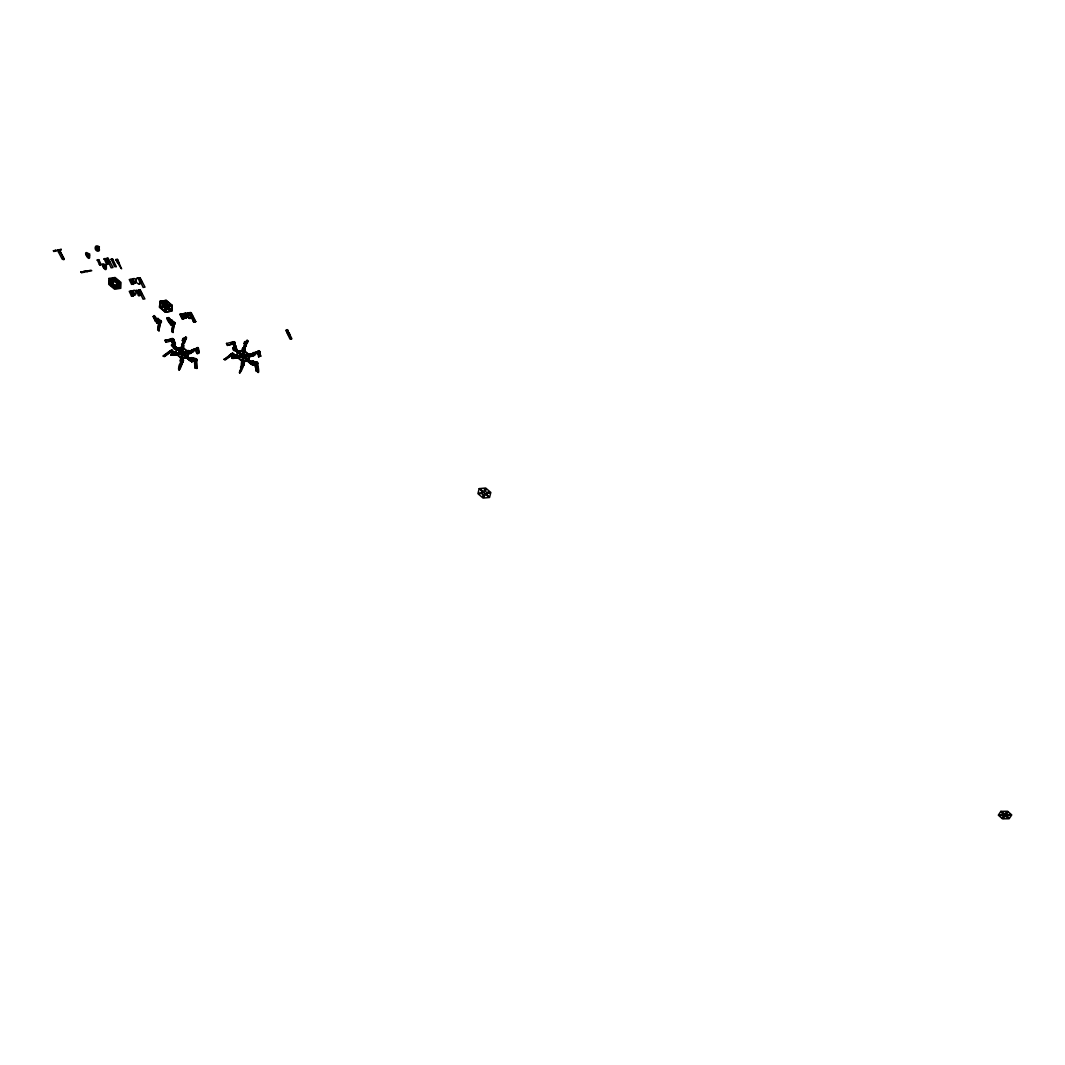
<?xml version="1.0" encoding="UTF-8"?>
<svg xmlns="http://www.w3.org/2000/svg" width="1065" height="1065" viewBox="0 0 1065 1065"><rect width="100%" height="100%" fill="white"/><g stroke="black" fill="none" stroke-linecap="round" stroke-linejoin="round"><path stroke-width="1.5" d="M59.454 250.022L60.838 249.53M182.714 357.374C181.263 355.963 179.586 356.815 182.474 357.441C184.991 367.358 177.509 356.655 183.646 360.316C182.022 359.131 182.914 362.207 183.127 360.409M243.645 363.178C234.02 380.312 251.38 341.506 239.372 372.377C240.437 374.827 245.522 361.634 243.472 362.593M242.514 364.829L242.301 362.819L241.981 366.693M243.339 349.879C243.126 343.849 248.172 341.572 244.391 349.187M243.832 350.039L244.098 346.924L245.855 344.115M242.567 364.776L242.208 367.718L243.605 364.31C244.591 360.915 243.326 368.437 243.818 363.897M244.91 346.351L246.907 340.241L247.652 340.813M246.707 342.051L245.403 345.925M244.404 347.736L245.576 344.022M247.666 342.238L244.098 343.755L244.657 341.665L247.959 341.133L247.373 340.321M174.274 323.108L173.142 330.935M172.716 332.333L174.527 322.269L174.447 324.319L175.099 322.695L171.225 321.124M160.828 322.562C163.93 319.607 156.209 325.278 157.221 320.538C154.931 314.242 151.07 313.509 157.221 320.605M173.129 322.362L172.716 321.697L173.129 322.362L170.72 324.892L167.032 318.102M239.652 352.648L238.4 353.567L234.42 349.413L236.403 350.651L234.633 349.2L234.207 349.919M243.632 365.588C239.319 362.433 242.687 366.027 243.472 364.203M244.923 348.801C244.178 345.419 240.237 349.799 242.62 352.382C246.614 355.564 244.937 344.115 243.845 350.012M242.94 363.258C244.085 370.194 242.74 351.224 241.342 363.857M251.899 361.408L252.898 360.929L254.828 362.26L252.858 365.295L246.707 359.664L246.627 360.503L250.688 363.871L252.032 362.952L245.376 356.975C245.043 361.581 248.837 360.21 248.265 359.784M247.147 355.004C246.627 357.201 254.788 357.467 254.069 352.781C259.341 351.836 250.262 352.795 250.794 355.417M250.501 363.751L251.779 362.752L245.376 356.975M252.844 355.67C249.05 358.266 237.295 355.018 251.739 354.152C254.189 355.59 248.185 353.114 247.266 354.978M224.382 359.531L232.25 353.221L234.872 355.63L232.769 356.269L233.807 355.457L233.634 357.547L235.831 357.414L235.485 354.925L233.701 355.164M182.927 359.957C179.093 368.49 180.917 357.667 181.25 360.742M181.077 363.431L181.729 359.717M181.875 346.697L182.208 343.436L184.564 341.026M182.288 346.831L182.568 343.702L184.445 340.946M183.433 343.196L184.804 338.79M182.781 358.745C185.044 364.163 178.827 359.491 178.574 369.076C179.972 373.189 184.192 355.923 183.06 362.313M185.217 338.923C181.702 349.573 186.282 337.059 182.248 344.86L181.995 346.711M186.122 337.885L185.989 339.655M256.891 363.005L256.971 362.286L253.949 362.06M234.886 346.405L235.099 346.657M159.524 307.346L160.043 301.302L166.26 300.37L172.091 305.256L171.705 311.047L165.341 312.205L159.524 307.346L160.043 301.302M160.322 321.59L159.297 320.206M164.716 310.98L164.915 307.865L166.473 308.078C167.738 313.03 163.038 311.473 165.088 307.612M164.995 306.534L165.927 305.509L166.566 306.747L164.995 306.534L165.221 305.615M165.115 304.537L165.315 301.395L166.886 301.608C168.15 306.587 163.438 305.029 165.501 301.155M166.1 311.433L166.473 308.078M166.38 306.986L166.606 306.081M166.513 304.989L166.886 301.608M171.532 311.3L172.091 305.256M197.358 348.242C198.636 348.894 198.143 345.712 199.155 352.901C195.827 356.029 194.509 347.483 197.757 347.842M186.282 315.879L186.921 314.721L185.51 314.481L185.976 313.243L182.568 313.882L185.643 313.19M186.468 315.44L186.308 316.305M176.484 348.069L175.925 353.86L181.609 358.559L187.693 357.734L188.119 352.196L182.421 347.483L176.311 348.322L181.063 347.443M181.662 361.594L180.251 360.915L180.864 356.575M181.117 348.867L182.035 344.501L183.606 345.326L183.326 349.28L181.13 348.921L183.113 349.493M182.741 354.592L182.355 357.827L180.997 357.374L181.383 354.152L182.741 354.592L182.155 361.687M181.303 353.127L182.221 352.142L182.661 353.58L181.303 353.127L182.834 353.327M183.619 345.446L182.98 351.423L181.449 351.224L181.662 348.215L183.193 348.415M181.409 361.887C179.958 364.669 182.634 359.584 182.528 359.544M181.023 361.488L181.157 359.837M182.261 344.581L184.298 341.386L182.754 343.596L182.408 346.844M196.093 360.077C196.28 357.081 195.627 368.916 194.922 359.451L196.173 359.85L196.173 363.258M182.661 353.58L182.887 352.688M182.807 351.663L183.034 348.668M183.886 341.253L184.205 342.504L184.564 341.12M180.837 363.232L182.861 360.769L182.834 358.852M184.445 317.743L182.568 313.842L184.405 318.155L186.721 317.623L184.525 317.863L185.922 317.37L184.245 314.055L182.834 314.481L184.245 314.055M187.853 357.494L187.999 353.673M173.928 343.702L173.688 343.809M58.442 251.593L60.306 251.699L64.086 259.434L62.196 259.154L58.322 251.819M153.16 316.451L155.383 321.137L156.302 320.978L155.65 318.755L157.886 318.515L159.098 320.006L157.66 329.791L158.911 330.749L160.722 320.911M237.149 356.815L237.575 352.635M87.756 271.189L87.61 271.602M242.035 360.596L242.514 357.361L243.885 357.813L243.406 361.048L242.194 360.356M242.487 356.336L243.432 355.351L243.858 356.788L242.487 356.336L243.858 356.788M242.687 354.419C241.542 349.626 246.281 351.184 244.071 354.858L242.687 354.419L244.071 354.858M241.822 366.107L243.366 362.766M243.898 347.776L243.432 349.879M243.885 346.618L243.765 347.749C247.639 342.784 243.645 344.834 244.178 347.882L245.735 344.528M245.855 345.353L245.296 345.779L245.323 344.394M243.779 362.899L242.221 366.24M236.43 348.188L236.563 350.412L234.872 348.987M248.837 360.968L249.45 355.404L243.805 350.651L237.562 351.49L236.989 357.068L242.62 361.781L248.837 360.968L249.29 356.882M252.831 363.724L257.996 363.485L257.264 362.087L252.685 361.741L253.244 363.604L257.996 363.485M257.411 363.032C262.656 386.768 249.503 357.787 257.317 362.792M184.431 342.384L182.288 346.298M250.102 362.806L249.942 362.033L253.257 364.976M255.041 352.755L258.901 350.665L259.58 351.809L257.357 352.076L259.407 351.051M242.234 364.044L242.554 363.205M253.75 354.219L254.029 353.78M234.38 346.831L234.753 347.549L232.782 341.998L234.233 341.679L235.152 343.476L227.444 345.419L226.605 343.343L227.67 345.193M255.733 352.382L254.069 355.204C244.684 355.91 256.758 357.334 255.893 352.781M172.916 332.493L171.678 331.534L172.81 323.76M173.049 323.707L172.703 326.063L173.528 326.702M173.289 332.44L172.051 331.481L173.182 323.707M173.076 326.01L173.409 323.654M173.701 325.531L174.647 323.121M170.187 320.538C170.893 320.419 169.947 321.071 169.548 322.921C168.39 321.723 165.128 317.343 168.51 317.543C176.071 324.159 167.351 322.841 169.588 321.058M236.457 348.002L236.337 350.638L236.843 349.999M159.271 330.696L158.019 329.737L159.218 320.831L160.416 321.417C161.933 325.69 157.3 324.106 159.896 324.932M159.058 324.293L159.417 321.95M159.537 324.985L159.883 322.642M158.911 330.749L160.056 323.014M169.761 320.805C172.623 326.729 170.227 316.145 167.232 317.929M233.515 356.109C237.069 353.221 230.945 361.355 234.779 355.364L233.541 355.524L232.263 358.106L233.714 355.883M197.078 360.423L196.692 359.198L196.692 360.875L191.753 360.489M179.905 314.561L181.875 314.055L184.072 318.821L181.742 314.348L180.198 314.029M234.699 355.311C234.1 351.091 227.471 355.164 232.955 356.629M231.704 357.893C242.154 356.788 226.725 361.102 233.288 355.457M178.041 354.512L170.919 355.271L172.743 352.249L173.861 352.169L172.503 354.738L173.861 352.169M188.718 358.892L192.086 361.754L185.523 356.855M193.697 322.109L189.637 312.617L191.301 312.804L195.734 321.59L193.697 322.109L189.583 312.631M191.221 318.062C193.151 316.718 185.164 311.566 188.146 312.83M185.297 356.935L186.828 355.976L185.39 357.161L190.049 360.622L190.675 359.171L184.178 353.766L183.26 354.752L186.335 357.281L187.254 356.309M173.808 340.507L173.249 338.856L171.851 338.577L173.302 338.71L174.034 340.281L166.02 342.278L164.955 340.427L172.703 338.763M191.194 352.888L192.738 349.6C199.049 347.962 184.644 351.796 191.261 351.969M188.958 358.546L190.688 359.997L190.675 359.171M236.217 348.228C236.31 340.267 228.882 352.315 236.403 350.651M236.257 348.029L234.686 345.606M173.169 322.256L174.194 322.895M159.151 320.552L158.738 320.059M160.482 320.765L158.485 320.552L157.86 319.34L158.858 320.498L156.954 323.174L159.084 320.698M182.754 360.596L178.893 369.874M251.886 363.152L250.102 361.781L251.22 363.831M171.864 353.101L173.941 352.448L172.077 353.474L170.12 351.33L172.037 353.447M170.134 351.357L172.503 350.704L164.449 356.642L163.304 356.243L171.452 350.372M180.837 360.662L181.676 360.503M174.633 353.008L174.62 351.783L172.956 351.929M185.763 337.765L185.443 337.099L186.242 339.109M186.508 338.084L185.669 337.578M177.682 349.214L177.402 349.413M177.336 353.846L177.056 353.806M187.839 313.736L188.026 313.802M182.395 348.774L182.594 348.681M181.236 357.667L181.596 357.694M186.508 352.515L186.695 352.209M243.406 363.817L239.625 373.176M243.885 363.857L242.075 366.693M58.429 251.859L59.786 251.473M185.776 339.176L182.315 340.6L182.847 338.524L186.069 337.485M182.727 340.733L183.26 338.657L186.548 337.698M185.124 338.377C184.312 341.612 184.045 337.286 186.335 337.978L185.976 339.362L182.315 340.6M182.621 345.672L183.513 342.637M244.511 343.889L244.657 341.665M246.707 341.492C245.922 344.714 245.589 340.547 247.786 341.093L247.426 342.477L244.098 343.755M181.702 361.181L182.075 360.023M238.32 352.395L238.48 352.156M237.735 357.121L238.28 357.241M243.273 351.823L243.512 351.49M243.006 360.769L242.727 360.835M248.518 355.71L248.331 356.003M253.017 365.188L254.335 362.073M244.258 364.123L243.246 363.871M190.382 358.266L189.237 358.133L188.931 359.557M184.218 343.502L183.46 343.236L184.351 343.289L186.229 337.405M244.99 345.792L245.802 346.378L247.147 342.371M55.739 250.382L56.964 250.701L55.38 250.448M178.494 349.573C179.972 349.879 171.918 350.704 173.369 346.045C177.136 347.762 173.076 348.162 175.059 347.589M174.833 347.802L175.405 343.729L173.488 342.238L171.478 345.473L177.349 350.132L178.388 349.733M61.198 249.463L60.878 249.809M255.493 352.968L253.896 354.845L250.595 355.67M186.335 315.493L186.774 314.814M85.786 271.242C86.545 270.443 83.376 272.866 84.042 271.375M183.979 342.397L184.471 342.384M194.363 349.24L192.632 351.996L189.157 352.741L190.915 351.849M239.572 373.043L242.847 364.976M173.741 352.062L171.771 350.265M182.94 361.075L181.516 364.47L180.904 363.804L181.849 361.541M179.306 370.008L182.115 361.741M245.802 346.378L245.349 346.524M157.354 323.081L155.171 319.407L155.65 320.312M289.454 333.505L289.973 336.047A48.99 36.623 31.3 0 0 290.865 338.271L291.144 338.883M232.676 348.175L239.013 353.394M191.886 361.927C196.586 358.599 191.753 357.174 189.011 358.359M173.142 346.298L174.913 347.709M242.993 347.962L243.739 348.029M251.673 363.911L253.337 361.448L254.455 362.393L252.804 364.842L251.673 363.911L253.337 361.448M252.631 355.683L252.645 355.018M242.048 363.897L241.835 363.897M244.71 355.404L248.238 354.698M247.346 359.078L248.012 359.198L246.547 359.917M244.085 355.896L242.714 355.444M241.981 359.77L242.301 359.784M243.885 357.813L242.514 357.361M242.141 360.037L243.326 360.13M243.406 361.048L243.166 360.383M247.453 356.376L247.173 355.231M239.093 351.69L238.147 352.688L241.196 355.244L239.319 353.287M242.927 352.582L244.524 352.661M237.775 356.322C241.662 354.059 243.712 358.239 238.36 357.521L238.267 355.963L239.132 357.773L238.174 356.216L233.621 356.921L235.924 356.642M234.3 349.626L235.645 348.814L241.981 354.512L234.886 349.067M244.151 348.162L243.712 349.466M238.36 357.521L241.875 356.815M238.853 357.986L233.807 357.907L239.013 357.747M236.111 350.984L235.471 350.931M233.741 356.775L241.289 355.63M234.194 349.214L235.884 346.764L234.753 345.819L233.288 348.042L234.42 348.987L233.049 348.268L235.165 345.526M189.384 360.503L190.089 360.582M190.821 359.797L190.262 360.423L188.558 359.012M190.542 360.662L192.286 358.213L193.404 359.158L191.673 361.594L190.542 360.662L191.673 361.594M191.221 352.728L194.136 349.786L192.352 349.892M192.446 351.65L194.522 349.639M186.921 351.503L187.36 352.941L184.059 353.38L183.446 352.196L190.875 351.224M190.169 351.73L189.743 351.37M184.178 353.766L190.515 359.411M190.994 352.981C186.122 357.201 182.767 348.548 190.262 350.957M186.095 351.53L185.696 352.275M180.251 360.809L181.25 361.421M186.149 353.167L185.869 352.036M186.841 353.553L192.792 352.142M180.93 362.859L182.861 360.769M181.516 352.235L182.221 352.142M181.383 354.152L182.568 354.845M183.26 354.752L185.483 356.189M184.059 353.38L187.533 352.688M177.016 352.768L177.283 354.312L180.731 353.62L180.131 352.435C164.103 359.038 176.218 348.601 178.161 354.033M174.447 351.716C175.898 355.377 169.055 355.79 177.935 354.538M179.998 352.049L177.096 349.253L179.998 352.049L180.917 351.064L174.474 345.726L173.023 346.458M176.67 353.127L180.131 352.435M180.917 351.064L174.474 345.726M181.449 351.224L182.98 351.423M177.283 354.312L180.731 353.62M177.669 348.761L176.923 349.506M174.38 354.192L173.528 354.219L174.487 354.632M181.569 344.767L182.248 344.86M182.674 344.727L184.152 340.853M182.821 344.754L183.433 345.579M178.015 354.339L177.695 353.141M172.836 352.688L171.106 354.552L172.317 354.379M172.796 354.099L174.62 353.846M172.983 354.445L173.502 355.337M171.412 344.967L172.903 346.045L174.687 343.622L173.315 342.903M189.117 318.342L186.774 313.39L189.197 318.448L191.048 318.302L189.37 318.209M191.527 316.558L192.778 316.372L191.527 316.558L189.85 313.243L191.167 313.097M174.42 347.536L171.665 345.193L173.542 342.677M189.85 313.243L191.341 312.857M189.41 312.884L190.635 312.471M183.047 319.247L182.754 318.089M185.323 314.122L186.348 313.589M185.51 314.481L186.615 314.108M184.272 317.982L185.922 317.37M190.994 318.062L188.838 313.216M182.634 319.287L180.131 314.228M182.075 318.901L180.131 314.495M170.68 323.174L172.25 320.991L171.305 324.399L170.32 323.228M171.332 324.865L172.876 322.202L171.305 320.405M169.149 321.204L171.012 324.758M169.189 322.575L170.054 322.722M170.147 310.834L167.178 307.971L170.147 310.834L171.079 309.822L167.937 307.199L167.005 308.211M171.079 309.822L167.937 307.199M165.341 312.205L171.705 311.047M167.178 305.549C171.026 303.166 173.222 307.479 167.804 306.773L167.351 305.309L170.706 304.803M156.968 321.204L155.543 319.354L155.49 320.206M155.357 319.154L155.77 318.901M164.25 307.306L163.797 305.828L160.282 306.574L160.908 307.798L164.25 307.306L163.797 305.828M165.035 305.868L165.927 305.509M155.144 320.871L156.302 320.978M165.674 307.093L166.566 306.747M156.488 321.164L157.167 320.751M156.275 321.524L158.232 319.287M167.804 306.773L171.332 306.041M160.908 307.798L164.423 307.066M159.87 301.541L166.26 300.37M163.664 305.415L160.682 302.54L163.664 305.415L164.596 304.39L161.441 301.754L160.509 302.779M164.596 304.39L161.441 301.754M235.578 357.8L234.726 357.174L235.006 358.12M192.645 351.743L192.193 352.435M232.796 353.474L233.115 354.179L233.049 353.434M166.02 342.278L165.181 340.201M173.568 340.108L170.453 340.96L169.748 339.735L170.68 340.747L173.568 340.108L172.863 338.883L164.955 340.427M171.918 338.577C168.15 341.173 179.173 349.813 173.369 339.029M169.748 339.735C174.527 334.849 175.898 347.829 173.116 343.676M55.753 250.222L55.779 250.674M171.771 345.1L172.903 346.045M174.474 344.474L175.246 343.449M175.086 347.456L173.582 345.899M188.492 359.118L189.237 358.133M192.286 358.213L193.404 359.158M192.046 357.787L193.604 358.679M194.589 359.211L196.466 359.411L194.522 359.131L194.948 367.851L196.839 368.437L196.506 359.477M196.692 359.198L196.106 359.091M85.44 271.149L85.959 271.721L84.907 271.309M233.102 341.692L234.753 343.236L231.731 344.088L231.025 342.85L234.393 341.971L235.937 347.416L234.872 344.048M231.025 342.85L234.659 342.038M234.753 343.236L233.821 342.358M227.444 345.419L235.192 342.957M243.392 362.14L244.071 362.22M235.884 346.764L234.513 346.032M235.871 347.403L234.753 347.549M241.196 355.244L242.141 354.259M244.431 357.96L245.216 357.228M250.129 361.594L251.486 361.488M253.084 361.008L254.575 361.86M254.455 362.393L253.097 361.661M252.392 365.149L253.031 364.629L251.912 363.684M255.56 362.433L256.905 362.446M255.933 366.12L255.88 362.686L257.104 363.085L257.397 366.293L255.933 366.12L255.64 362.912M192.219 350.012L191.287 350.864M133.205 296.163L130.982 291.357L129.238 291.317L131.554 296.137L133.298 295.75M193.364 350.864L193.258 350.225M191.114 351.011L189.53 351.45M232.343 353.474C230.359 356.216 235.658 350.824 229.854 356.362L228.882 355.737L231.811 353.593L233.035 353.74L225.208 359.517L224.009 359.105M229.055 356.096L232.782 354.219M228.882 355.737L232.649 353.793M232.157 353.647L224.183 359.464L225.381 359.863L233.115 354.179M168.23 352.901L171.971 351.037L169.002 353.167L168.057 352.555L169.002 353.167M168.816 352.821L171.971 351.037M172.237 350.265L171.026 350.225L163.118 355.896L164.263 356.296L172.144 350.625L173.914 352.395M198.023 348.268L192.765 351.37L198.143 348.654M183.22 358.878L182.315 359.544M186.601 315.054L186.442 314.348M133.178 284.435L130.995 279.549L129.238 279.509L131.567 284.382L133.298 283.929M190.981 358.093L191.873 357.521M253.576 353.86L259.82 351.423M157.154 318.781L158.246 318.462L159.071 319.939M171.545 320.432L170.786 320.698M255.214 353.114L259.008 351.037M253.963 354.206L259.514 351.836M193.71 349.573L197.837 347.496M192.712 350.585L197.225 348.308M247.306 354.752L247.013 355.484M170.919 320.632L172.277 320.152L173.089 321.643M251.979 361.275L250.901 361.781M258.569 350.784L259.234 351.823C255.627 353.3 260.712 349.586 259.7 353.527L258.183 353.726L259.7 353.527M156.888 323.214L153.187 316.505M251.42 361.647L253.31 360.795M254.016 352.409L250.874 354.645M64.086 259.434L62.995 259.541M260.779 356.123L258.582 356.602L260.779 356.123L259.341 351.011M97.274 259.74L99.484 264.706L100.336 264.959L100.323 263.92L101.242 264.746L98.832 259.807L97.115 260.286M196.386 348.841L197.717 348.282C199.142 353.966 194.788 346.538 196.918 350.891M196.559 349.2L197.904 348.641L197.251 347.616M196.732 350.531L198.077 349.972M196.945 353.38L198.969 352.542L197.904 347.975M115.952 259.367L119.36 265.558A48.471 33.388 37.4 0 1 120.931 268.207L121.636 268.779L121.304 268.154A49.017 35.065 36.9 0 1 120.079 265.438L117.576 259.487L115.792 259.913M140.167 283.836C137.065 269.631 132.992 286.458 140.327 283.303M182.221 361.488L181.609 361.368M184.351 339.615L185.976 339.362M174.9 324.279L171.185 323.228M104.117 258.622L106.5 264.053L108.217 264.12L105.675 258.755L103.904 259.168M106.593 258.223L111.133 267.808L112.996 267.515L108.151 258.342L106.38 258.768M111.133 259.048L114.621 266.649L116.391 266.769L112.704 259.181L110.92 259.607M131.914 279.03C131.062 284.967 137.638 284.515 135.681 279.523C135.708 279.216 134.11 277.459 131.687 279.562M138.73 277.952L143.136 287.43L145 287.137L140.3 278.085L138.517 278.498M131.887 290.838C130.995 296.642 137.665 296.336 135.641 291.331C135.268 291.397 135.002 288.895 132.14 291.304M136.2 290.173L138.49 295.484L140.234 295.524L137.798 290.372L135.987 290.718M138.676 289.8L143.056 299.172L144.893 298.892L140.234 289.933L138.916 290.266M226.366 343.556L233.994 341.665M287.137 329.631L285.886 330.243L289.986 339.043L291.916 338.776L287.204 329.631L287.843 330.03M59.507 250.195L61.211 249.317M98.06 246.814L98.978 246.654M98.433 250.062L97.208 250.275L95.77 247.679L97.128 247.453C100.15 250.994 96.769 251.713 95.863 247.732M98.965 259.98L98.246 259.58M105.755 258.875L105.049 258.462M108.231 258.462L107.578 258.063M112.784 259.301L112.065 258.901M117.656 259.607L117.004 259.194M99.404 264.586L100.123 264.985M106.42 263.934L107.126 264.333M89.806 270.443L91.75 270.71L90.858 270.284M131.075 279.669L130.369 279.27M137.891 278.591L137.185 278.191M140.38 278.205L139.661 277.805M133.618 283.263L134.323 283.663M138.477 283.596L139.182 283.996M131.062 291.477L130.356 291.078M131.674 291.371L133.298 291.291L135.042 294.646L133.817 294.832L132.06 291.49M138.45 290.332L140.314 290.053M133.591 295.032L134.297 295.431M131.421 295.964L132.127 296.363M138.41 295.364L139.116 295.764M160.282 306.574L163.624 306.081M161.095 320.924L160.735 320.978M156.901 322.735L156.648 321.47M193.87 321.856L195.734 321.59M183.446 352.196L186.748 351.756M189.25 351.863L191.088 351.61M172.623 354.339L174.447 354.099M174.633 354.445L170.733 354.685L171.159 355.297M183.3 358.106L186.335 357.694M237.721 351.25L243.965 350.398L249.609 355.151M250.608 355.058L252.498 354.805M232.09 357.76L233.328 357.587M245.283 356.589L248.664 356.149L248.078 354.951M248.997 360.715L242.78 361.541L238.28 357.76M171.651 350.398L172.45 350.625M232.423 353.567L233.315 353.846M259.234 351.503L259.234 350.691M190.462 312.711L195.561 321.843M187.972 313.07L188.665 313.469M185.47 313.443L186.255 313.989M190.089 351.21L190.781 351.583M176.843 353.008L177.536 353.394M287.523 333.771L289.081 335.768A46.993 33.92 32.8 0 1 290.465 338.324L290.758 338.936M59.174 249.676L59.534 250.182M196.852 360.582C192.099 363.911 187.813 355.124 196.146 358.825M59.906 249.556L60.279 250.168L60.173 249.49M84.494 271.335L85.08 271.615M235.352 354.898L236.097 356.988M181.05 314.854L181.303 314.907M154.292 316.997L154.279 316.851M195.175 367.625L197.065 368.224M195.135 362.646L196.399 363.045M256.319 370.926L258.169 371.525M256.172 365.894L257.397 366.293M165.315 301.395L166.712 301.848M165.301 304.297L166.686 304.75M164.915 307.865L166.3 308.317M164.889 310.74L166.273 311.193M242.487 363.311L241.968 364.736L242.607 364.283M183.034 345.805L182.182 345.699L182.98 346.019M241.635 367.052L242.208 367.718M180.904 363.804L181.516 364.47M158.272 319.78L160.775 320.432M171.785 350.691L171.199 350.771M86.957 271.695L86.571 270.976L86.944 271.708M168.27 318.661L168.337 318.555M189.943 317.61L190.063 317.703M256.772 362.939L257.93 371.738M185.536 337.072L186.202 337.365M242.82 362.686L244.324 363.551M232.769 356.269L230.919 354.525M171.998 350.292L172.29 351.011M188.731 358.772L190.489 360.196M177.229 354.552L180.637 357.374M182.581 347.23L188.279 351.956M159.697 307.106L165.528 311.965M166.073 300.61L171.918 305.509M165.754 305.762L166.433 306.321M165.168 306.294L165.847 306.853M244.591 357.72L247.626 360.263M249.862 362.007L251.633 363.445M175.033 343.676L175.219 346.857M231.092 354.885L231.212 354.086M60.279 251.806L64.193 258.822M170.32 351.703L170.44 350.918M234.486 342.078L234.952 343.183M231.251 342.637L231.97 343.875M172.637 339.109L173.342 340.334M61.025 249.862L60.505 249.849M155.716 319.101L156.662 320.924M140.074 290.252L141.818 293.607L140.593 293.794L138.849 290.439M183.619 351.956L184.232 353.141M179.958 352.675L180.571 353.86M160.456 306.334L161.081 307.559M167.351 305.309L167.977 306.534M196.027 348.894L197.132 353.74M170.533 305.043L171.159 306.281M184.072 314.295L185.749 317.61M183.007 314.242L184.684 317.543M190.928 313.296L192.605 316.625M237.934 356.083L238.52 357.268M241.129 355.883L241.715 357.068M244.87 355.151L245.443 356.349M253.656 355.643L254.322 355.271M250.461 355.311L250.834 356.016M257.45 362.766L257.757 363.697M233.102 343.915L234.154 347.057M171.891 340.787L172.889 343.902M257.717 352.022L258.356 354.086M257.357 352.076L258.755 356.961M197.904 348.641L198.25 350.332M186.575 316.718L186.548 317.876M186.508 316.278L186.535 317.729M186.362 316.744L186.455 315.852M256.878 363.311L257.158 366.52M255.454 364.07L256.079 371.139M196.253 360.023L196.839 368.437M194.469 360.835L194.948 367.851M58.349 250.621L57.79 249.862L58.349 250.621M59.347 250.461L58.788 249.703L59.347 250.461M258.276 351.437L258.995 351.636L258.302 351.397M83.922 272.214L83.376 271.469L83.922 272.214M89.686 271.282L89.14 270.537L89.686 271.282M89.593 255.307C90.751 264.932 81.007 248.478 88.515 253.616L89.713 253.976L89.593 255.307M99.125 248.491C100.935 252.844 94.252 251.673 95.238 247.173C95.89 244.045 100.536 247.493 99.245 247.173L99.125 248.491M106.3 266.53C107.339 276.115 97.754 259.674 105.222 264.852L106.42 265.212L106.3 266.53M81.686 271.815L82.484 272.64L81.752 271.761M82.351 271.708L83.15 272.534L82.418 271.655M108.923 278.458L108.723 284.342L114.634 289.254L120.758 288.296L120.997 282.425L115.06 277.486L108.923 278.458M109.562 280.388L109.482 282.877L112.065 282.465L109.562 280.388M113.383 284.967L113.303 287.443L110.8 285.367L113.383 284.967M113.622 278.391L113.529 280.88L111.026 278.804L113.622 278.391M114.008 285.167L113.928 287.63L115.446 288.136L115.539 285.673L114.008 285.167M114.248 278.617L114.155 281.093L115.686 281.599L115.779 279.123L114.248 278.617M116.165 285.873L116.072 288.349L118.668 287.949L116.165 285.873M116.404 279.31L116.311 281.799L118.907 281.4L116.404 279.31M120.225 283.889L120.132 286.379L117.629 284.302L120.225 283.889M88.408 271.349L88.142 270.696L88.288 271.469M479.197 488.622L477.932 493.654L483.097 498.087L489.541 497.488L490.832 492.456L485.653 488.01L479.197 488.622M483.244 494.639C481.62 497.248 484.748 498.287 484.588 495.079L483.244 494.639M483.776 492.549L484.974 493.574L483.776 492.549M484.668 489.021L484.162 491.032L485.507 491.484L486.013 489.461L484.668 489.021M53.396 250.648L53.902 251.566L53.49 250.674M54.395 250.475L54.901 251.393L54.488 250.501M1000.887 811.344L998.318 815.151L1002.445 818.839L1009.154 818.745L1011.75 814.938L1007.61 811.237L1000.887 811.344M1003.656 815.936L1002.272 817.973L1003.523 818.399L1004.907 816.349L1003.656 815.936M1004.548 814.618L1004.721 815.484L1005.799 815.031L1004.548 814.618M1006.532 811.69L1005.134 813.753L1006.385 814.166L1007.796 812.102L1006.532 811.69M110.081 279.176L109.908 280.042L112.397 282.105L113.196 281.24L110.081 279.176M113.875 281.533L112.784 282.704L113.769 284.555L115.819 285.234L116.91 284.062L115.939 282.212L113.875 281.533M117.31 284.661L116.498 285.526L119.613 287.59L119.786 286.725L117.31 284.661M81.526 272.613L80.74 271.908L81.526 272.613M480.302 489.314L482.086 491.804L482.978 491.151L480.302 489.314M486.665 494.32L485.773 494.959L488.755 496.57L486.665 494.32M1002.138 811.756L1001.06 812.209L1003.297 814.206L1004.375 813.753L1002.138 811.756M1006.745 815.883L1005.666 816.336L1007.903 818.333L1008.981 817.88L1006.745 815.883M87.583 254.255L86.238 254.482C87.224 258.449 90.658 257.89 87.583 254.255M107.605 258.742L106.913 259.274L108.311 261.937L109.682 261.724L107.605 258.742M117.017 259.887L116.325 260.419L117.722 263.082L119.08 262.869L117.017 259.887M104.29 265.478L102.932 265.704C103.891 269.645 107.339 269.099 104.29 265.478M133.325 279.483L132.087 279.682L133.844 283.064L135.082 282.864L133.325 279.483M139.741 278.471L139.036 278.99L140.407 281.639L141.765 281.426L139.741 278.471M112.358 283.037C108.151 282.651 109.895 285.939 113.09 284.408L112.358 283.037M119.2 281.959L116.617 282.358L117.336 283.743L119.919 283.33L119.2 281.959M287.164 330.283L286.405 330.789L287.617 333.372L289.028 333.172L287.164 330.283M481.846 492.722L479.037 493.361L482.299 493.814L481.846 492.722M489.035 492.057L486.452 492.296L486.905 493.388L489.487 493.148L489.035 492.057M1003.004 814.645L999.383 814.698L999.569 815.564L1003.19 815.51L1003.004 814.645M1010.499 814.525L1006.864 814.579L1007.037 815.457L1010.672 815.391L1010.499 814.525"/></g></svg>
